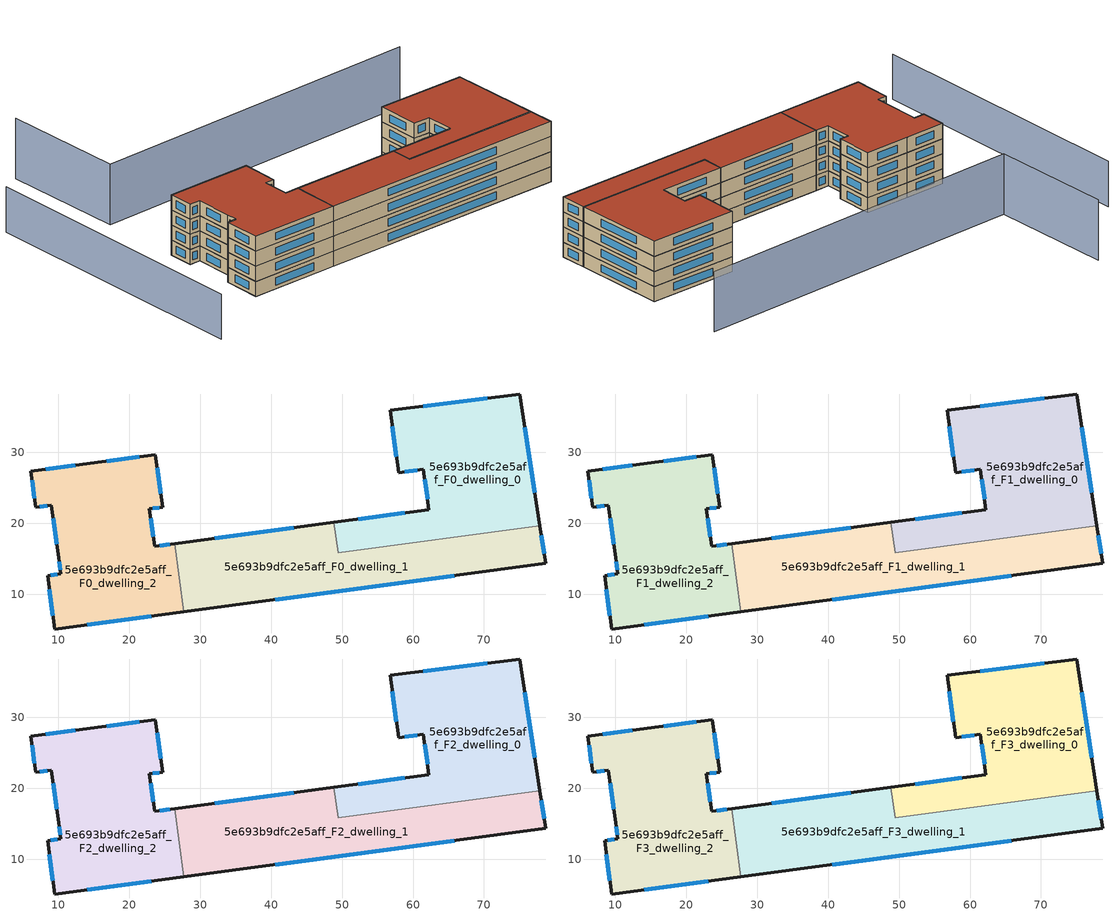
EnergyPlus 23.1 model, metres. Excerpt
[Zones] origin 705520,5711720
5e693b9dfc2e5aff_F0_dwelling_0
 floor ground (EU_floor_Construction): 77.9,19.63 75.07,38.22 56.79,35.92 57.97,27.15 61.48,27.62 62.25,21.92 48.86,20.13 49.43,15.83 z0
 wall outside (EU_wall_Construction): 48.86,20.13 62.25,21.92 61.48,27.62 57.97,27.15 56.79,35.92 75.07,38.22 77.9,19.63 z0:3
 wall to 5e693b9dfc2e5aff_F0_dwelling_1 (EU_wall_Construction): 77.9,19.63 49.43,15.83 48.86,20.13 z0:3
 window (EU_Window_Construction): 60.59,27.5 58.86,27.27 / 57.67,29.37 57.09,33.71 / 61.41,36.51 70.44,37.64 / 75.78,33.52 77.18,24.33 / 52.24,20.58 58.86,21.47 / 62.05,23.36 61.67,26.18 z0.76:2.24
5e693b9dfc2e5aff_F0_dwelling_1
 floor ground (EU_floor_Construction): 78.71,14.34 77.9,19.63 49.43,15.83 48.86,20.13 26.39,17.12 27.67,7.52 z0
 wall outside (EU_wall_Construction): 77.9,19.63 78.71,14.34 27.67,7.52 / 26.39,17.12 48.86,20.13 z0:3
 wall to 5e693b9dfc2e5aff_F0_dwelling_2 (EU_wall_Construction): 27.67,7.52 26.39,17.12 z0:3
 window (EU_Window_Construction): 78.11,18.3 78.5,15.68 / 65.8,12.62 40.58,9.24 / 32.07,17.88 43.18,19.37 z0.76:2.24
5e693b9dfc2e5aff_F0_dwelling_2
 floor ground (EU_floor_Construction): 27.67,7.52 26.39,17.12 23.56,16.74 22.84,22.02 24.68,22.27 23.69,29.68 14.5,28.45 6.11,27.31 6.8,22.25 9.02,22.55 10.03,15.14 10.34,12.85 8.48,12.6 9.48,5.09 z0
 wall outside (EU_wall_Construction): 27.67,7.52 9.48,5.09 8.48,12.6 10.34,12.85 10.03,15.14 9.02,22.55 6.8,22.25 6.11,27.31 14.5,28.45 23.69,29.68 24.68,22.27 22.84,22.02 23.56,16.74 26.39,17.12 z0:3
 window (EU_Window_Construction): 23.07,6.9 14.08,5.7 / 9.23,6.99 8.73,10.7 / 8.95,12.66 9.87,12.79 / 10.26,13.43 10.11,14.56 / 9.78,17.02 9.27,20.68 / 8.46,22.48 7.36,22.33 / 6.63,23.53 6.28,26.03 / 8.23,27.6 12.38,28.17 / 16.83,28.76 21.37,29.37 / 23.94,27.81 24.43,24.15 / 24.22,22.21 23.31,22.08 / 23.02,20.69 23.38,18.07 / 24.28,16.83 25.67,17.02 z0.76:2.24
5e693b9dfc2e5aff_F1_dwelling_0
 floor to 5e693b9dfc2e5aff_F0_dwelling_0 (EU_floor_Construction): 77.9,19.63 75.07,38.22 56.79,35.92 57.97,27.15 61.48,27.62 62.25,21.92 48.86,20.13 49.43,15.83 z3
 wall outside (EU_wall_Construction): 48.86,20.13 62.25,21.92 61.48,27.62 57.97,27.15 56.79,35.92 75.07,38.22 77.9,19.63 z3:6
 wall to 5e693b9dfc2e5aff_F1_dwelling_1 (EU_wall_Construction): 77.9,19.63 49.43,15.83 48.86,20.13 z3:6
 window (EU_Window_Construction): 60.59,27.5 58.86,27.27 / 57.67,29.37 57.09,33.71 / 61.41,36.51 70.44,37.64 / 75.78,33.52 77.18,24.33 / 52.24,20.58 58.86,21.47 / 62.05,23.36 61.67,26.18 z3.76:5.24
5e693b9dfc2e5aff_F1_dwelling_1
 floor to 5e693b9dfc2e5aff_F0_dwelling_1 (EU_floor_Construction): 78.71,14.34 77.9,19.63 49.43,15.83 48.86,20.13 26.39,17.12 27.67,7.52 z3
 wall outside (EU_wall_Construction): 77.9,19.63 78.71,14.34 27.67,7.52 / 26.39,17.12 48.86,20.13 z3:6
 wall to 5e693b9dfc2e5aff_F1_dwelling_2 (EU_wall_Construction): 27.67,7.52 26.39,17.12 z3:6
 window (EU_Window_Construction): 78.11,18.3 78.5,15.68 / 65.8,12.62 40.58,9.24 / 32.07,17.88 43.18,19.37 z3.76:5.24
5e693b9dfc2e5aff_F1_dwelling_2
 floor to 5e693b9dfc2e5aff_F0_dwelling_2 (EU_floor_Construction): 27.67,7.52 26.39,17.12 23.56,16.74 22.84,22.02 24.68,22.27 23.69,29.68 14.5,28.45 6.11,27.31 6.8,22.25 9.02,22.55 10.03,15.14 10.34,12.85 8.48,12.6 9.48,5.09 z3
 wall outside (EU_wall_Construction): 27.67,7.52 9.48,5.09 8.48,12.6 10.34,12.85 10.03,15.14 9.02,22.55 6.8,22.25 6.11,27.31 14.5,28.45 23.69,29.68 24.68,22.27 22.84,22.02 23.56,16.74 26.39,17.12 z3:6
 window (EU_Window_Construction): 23.07,6.9 14.08,5.7 / 9.23,6.99 8.73,10.7 / 8.95,12.66 9.87,12.79 / 10.26,13.43 10.11,14.56 / 9.78,17.02 9.27,20.68 / 8.46,22.48 7.36,22.33 / 6.63,23.53 6.28,26.03 / 8.23,27.6 12.38,28.17 / 16.83,28.76 21.37,29.37 / 23.94,27.81 24.43,24.15 / 24.22,22.21 23.31,22.08 / 23.02,20.69 23.38,18.07 / 24.28,16.83 25.67,17.02 z3.76:5.24
5e693b9dfc2e5aff_F2_dwelling_0
 floor to 5e693b9dfc2e5aff_F1_dwelling_0 (EU_floor_Construction): 77.9,19.63 75.07,38.22 56.79,35.92 57.97,27.15 61.48,27.62 62.25,21.92 48.86,20.13 49.43,15.83 z6
 wall outside (EU_wall_Construction): 48.86,20.13 62.25,21.92 61.48,27.62 57.97,27.15 56.79,35.92 75.07,38.22 77.9,19.63 z6:9
 wall to 5e693b9dfc2e5aff_F2_dwelling_1 (EU_wall_Construction): 77.9,19.63 49.43,15.83 48.86,20.13 z6:9
 window (EU_Window_Construction): 60.59,27.5 58.86,27.27 / 57.67,29.37 57.09,33.71 / 61.41,36.51 70.44,37.64 / 75.78,33.52 77.18,24.33 / 52.24,20.58 58.86,21.47 / 62.05,23.36 61.67,26.18 z6.76:8.24
5e693b9dfc2e5aff_F2_dwelling_1
 floor to 5e693b9dfc2e5aff_F1_dwelling_1 (EU_floor_Construction): 78.71,14.34 77.9,19.63 49.43,15.83 48.86,20.13 26.39,17.12 27.67,7.52 z6
 wall outside (EU_wall_Construction): 77.9,19.63 78.71,14.34 27.67,7.52 / 26.39,17.12 48.86,20.13 z6:9
 wall to 5e693b9dfc2e5aff_F2_dwelling_2 (EU_wall_Construction): 27.67,7.52 26.39,17.12 z6:9
 window (EU_Window_Construction): 78.11,18.3 78.5,15.68 / 65.8,12.62 40.58,9.24 / 32.07,17.88 43.18,19.37 z6.76:8.24
5e693b9dfc2e5aff_F2_dwelling_2
 floor to 5e693b9dfc2e5aff_F1_dwelling_2 (EU_floor_Construction): 27.67,7.52 26.39,17.12 23.56,16.74 22.84,22.02 24.68,22.27 23.69,29.68 14.5,28.45 6.11,27.31 6.8,22.25 9.02,22.55 10.03,15.14 10.34,12.85 8.48,12.6 9.48,5.09 z6
 wall outside (EU_wall_Construction): 27.67,7.52 9.48,5.09 8.48,12.6 10.34,12.85 10.03,15.14 9.02,22.55 6.8,22.25 6.11,27.31 14.5,28.45 23.69,29.68 24.68,22.27 22.84,22.02 23.56,16.74 26.39,17.12 z6:9
 window (EU_Window_Construction): 23.07,6.9 14.08,5.7 / 9.23,6.99 8.73,10.7 / 8.95,12.66 9.87,12.79 / 10.26,13.43 10.11,14.56 / 9.78,17.02 9.27,20.68 / 8.46,22.48 7.36,22.33 / 6.63,23.53 6.28,26.03 / 8.23,27.6 12.38,28.17 / 16.83,28.76 21.37,29.37 / 23.94,27.81 24.43,24.15 / 24.22,22.21 23.31,22.08 / 23.02,20.69 23.38,18.07 / 24.28,16.83 25.67,17.02 z6.76:8.24
5e693b9dfc2e5aff_F3_dwelling_0
 floor to 5e693b9dfc2e5aff_F2_dwelling_0 (EU_floor_Construction): 77.9,19.63 75.07,38.22 56.79,35.92 57.97,27.15 61.48,27.62 62.25,21.92 48.86,20.13 49.43,15.83 z9
 wall outside (EU_wall_Construction): 48.86,20.13 62.25,21.92 61.48,27.62 57.97,27.15 56.79,35.92 75.07,38.22 77.9,19.63 z9:12
 wall to 5e693b9dfc2e5aff_F3_dwelling_1 (EU_wall_Construction): 77.9,19.63 49.43,15.83 48.86,20.13 z9:12
 window (EU_Window_Construction): 60.59,27.5 58.86,27.27 / 57.67,29.37 57.09,33.71 / 61.41,36.51 70.44,37.64 / 75.78,33.52 77.18,24.33 / 52.24,20.58 58.86,21.47 / 62.05,23.36 61.67,26.18 z9.76:11.24
 roof outside (EU_roof_Construction): 75.07,38.22 77.9,19.63 49.43,15.83 48.86,20.13 62.25,21.92 61.48,27.62 57.97,27.15 56.79,35.92 z12
5e693b9dfc2e5aff_F3_dwelling_1
 floor to 5e693b9dfc2e5aff_F2_dwelling_1 (EU_floor_Construction): 78.71,14.34 77.9,19.63 49.43,15.83 48.86,20.13 26.39,17.12 27.67,7.52 z9
 wall outside (EU_wall_Construction): 77.9,19.63 78.71,14.34 27.67,7.52 / 26.39,17.12 48.86,20.13 z9:12
 wall to 5e693b9dfc2e5aff_F3_dwelling_2 (EU_wall_Construction): 27.67,7.52 26.39,17.12 z9:12
 window (EU_Window_Construction): 78.11,18.3 78.5,15.68 / 65.8,12.62 40.58,9.24 / 32.07,17.88 43.18,19.37 z9.76:11.24
 roof outside (EU_roof_Construction): 77.9,19.63 78.71,14.34 27.67,7.52 26.39,17.12 48.86,20.13 49.43,15.83 z12
5e693b9dfc2e5aff_F3_dwelling_2
 floor to 5e693b9dfc2e5aff_F2_dwelling_2 (EU_floor_Construction): 27.67,7.52 26.39,17.12 23.56,16.74 22.84,22.02 24.68,22.27 23.69,29.68 14.5,28.45 6.11,27.31 6.8,22.25 9.02,22.55 10.03,15.14 10.34,12.85 8.48,12.6 9.48,5.09 z9
 wall outside (EU_wall_Construction): 27.67,7.52 9.48,5.09 8.48,12.6 10.34,12.85 10.03,15.14 9.02,22.55 6.8,22.25 6.11,27.31 14.5,28.45 23.69,29.68 24.68,22.27 22.84,22.02 23.56,16.74 26.39,17.12 z9:12
 window (EU_Window_Construction): 23.07,6.9 14.08,5.7 / 9.23,6.99 8.73,10.7 / 8.95,12.66 9.87,12.79 / 10.26,13.43 10.11,14.56 / 9.78,17.02 9.27,20.68 / 8.46,22.48 7.36,22.33 / 6.63,23.53 6.28,26.03 / 8.23,27.6 12.38,28.17 / 16.83,28.76 21.37,29.37 / 23.94,27.81 24.43,24.15 / 24.22,22.21 23.31,22.08 / 23.02,20.69 23.38,18.07 / 24.28,16.83 25.67,17.02 z9.76:11.24
 roof outside (EU_roof_Construction): 23.69,29.68 24.68,22.27 22.84,22.02 23.56,16.74 26.39,17.12 27.67,7.52 9.48,5.09 8.48,12.6 10.34,12.85 10.03,15.14 9.02,22.55 6.8,22.25 6.11,27.31 14.5,28.45 z12
shading: 72.78,54.17 3.79,43.4 / 3.79,43.4 -0.07,68.12 z0:12; -13.35,51.23 -5.11,-5.74 z0:9
[Building]
EU S2 Campaign: North Axis=0; Terrain=City; Solar Distribution=FullExterior
[Site:Location]
London: Latitude=51.5; Longitude=-0.5; Time Zone=0; Elevation=25
[SizingPeriod:WeatherFileDays]
AnnualSizingPeriod: Begin Month=1; Begin Day of Month=1; End Month=12; End Day of Month=31; Day of Week for Start Day=Monday; Use Weather File Daylight Saving Period=No; Use Weather File Rain and Snow Indicators=No
[MATERIAL]
EU_InternalMass_Material: Roughness=MediumRough; Thickness=0.1; Conductivity=1; Density=1800; Specific Heat=900; Thermal Absorptance=0.9; Solar Absorptance=0.7; Visible Absorptance=0.7
[MATERIAL:NOMASS] Roughness=MediumRough; Thermal Absorptance=0.9; Solar Absorptance=0.7; Visible Absorptance=0.7
Name | Thermal Resistance
EU_wall_NoMass | 0.655885
EU_roof_NoMass | 2.70553
EU_floor_NoMass | 2.16442
[WINDOWMATERIAL:SIMPLEGLAZINGSYSTEM]
EU_Window_SimpleGlazing: UFactor=2.91071; Solar Heat Gain Coefficient=0.76; Visible Transmittance=0.76
[CONSTRUCTION]
EU_wall_Construction: EU_wall_NoMass
EU_roof_Construction: EU_roof_NoMass
EU_floor_Construction: EU_floor_NoMass
EU_InternalMass_Construction: EU_InternalMass_Material
EU_Window_Construction: EU_Window_SimpleGlazing
[ZONE] Type=1; Multiplier=1; Ceiling Height=autocalculate; Floor Area=autocalculate; Part of Total Floor Area=Yes
Name | Volume
5e693b9dfc2e5aff_F0_dwelling_0; 5e693b9dfc2e5aff_F1_dwelling_0; 5e693b9dfc2e5aff_F2_dwelling_0; 5e693b9dfc2e5aff_F3_dwelling_0; 5e693b9dfc2e5aff_F0_dwelling_2; 5e693b9dfc2e5aff_F1_dwelling_2; 5e693b9dfc2e5aff_F2_dwelling_2; 5e693b9dfc2e5aff_F3_dwelling_2 | 1121.01
5e693b9dfc2e5aff_F0_dwelling_1; 5e693b9dfc2e5aff_F1_dwelling_1; 5e693b9dfc2e5aff_F2_dwelling_1; 5e693b9dfc2e5aff_F3_dwelling_1 | 1121.04
[INTERNALMASS] Construction=EU_InternalMass_Construction
Name | Zone or ZoneList | Surface Area
5e693b9dfc2e5aff_F0_dwelling_0_EU_InternalMass | 5e693b9dfc2e5aff_F0_dwelling_0 | 373.665
5e693b9dfc2e5aff_F0_dwelling_1_EU_InternalMass | 5e693b9dfc2e5aff_F0_dwelling_1 | 373.679
5e693b9dfc2e5aff_F0_dwelling_2_EU_InternalMass | 5e693b9dfc2e5aff_F0_dwelling_2 | 373.669
5e693b9dfc2e5aff_F1_dwelling_0_EU_InternalMass | 5e693b9dfc2e5aff_F1_dwelling_0 | 373.665
5e693b9dfc2e5aff_F1_dwelling_1_EU_InternalMass | 5e693b9dfc2e5aff_F1_dwelling_1 | 373.679
5e693b9dfc2e5aff_F1_dwelling_2_EU_InternalMass | 5e693b9dfc2e5aff_F1_dwelling_2 | 373.669
5e693b9dfc2e5aff_F2_dwelling_0_EU_InternalMass | 5e693b9dfc2e5aff_F2_dwelling_0 | 373.665
5e693b9dfc2e5aff_F2_dwelling_1_EU_InternalMass | 5e693b9dfc2e5aff_F2_dwelling_1 | 373.679
5e693b9dfc2e5aff_F2_dwelling_2_EU_InternalMass | 5e693b9dfc2e5aff_F2_dwelling_2 | 373.669
5e693b9dfc2e5aff_F3_dwelling_0_EU_InternalMass | 5e693b9dfc2e5aff_F3_dwelling_0 | 373.665
5e693b9dfc2e5aff_F3_dwelling_1_EU_InternalMass | 5e693b9dfc2e5aff_F3_dwelling_1 | 373.679
5e693b9dfc2e5aff_F3_dwelling_2_EU_InternalMass | 5e693b9dfc2e5aff_F3_dwelling_2 | 373.669
[OTHEREQUIPMENT] Fuel Type=Electricity; Design Level Calculation Method=Watts/Area; Power per Zone Floor Area=1; Fraction Latent=0; Fraction Radiant=0; Fraction Lost=0; Carbon Dioxide Generation Rate=0; EndUse Subcategory=EU_Step8_InternalGains
Name | Zone or ZoneList or Space or SpaceList | Schedule
EU_Step8_InternalGain_5e693b9dfc2e5aff_F0_dwelling_0_f000 | 5e693b9dfc2e5aff_F0_dwelling_0 | EU_Step8_GainSchedule_5e693b9dfc2e5aff_F0_dwelling_0_f000
EU_Step8_InternalGain_5e693b9dfc2e5aff_F0_dwelling_1_f000 | 5e693b9dfc2e5aff_F0_dwelling_1 | EU_Step8_GainSchedule_5e693b9dfc2e5aff_F0_dwelling_1_f000
EU_Step8_InternalGain_5e693b9dfc2e5aff_F0_dwelling_2_f000 | 5e693b9dfc2e5aff_F0_dwelling_2 | EU_Step8_GainSchedule_5e693b9dfc2e5aff_F0_dwelling_2_f000
EU_Step8_InternalGain_5e693b9dfc2e5aff_F1_dwelling_0_f000 | 5e693b9dfc2e5aff_F1_dwelling_0 | EU_Step8_GainSchedule_5e693b9dfc2e5aff_F1_dwelling_0_f000
EU_Step8_InternalGain_5e693b9dfc2e5aff_F1_dwelling_1_f000 | 5e693b9dfc2e5aff_F1_dwelling_1 | EU_Step8_GainSchedule_5e693b9dfc2e5aff_F1_dwelling_1_f000
EU_Step8_InternalGain_5e693b9dfc2e5aff_F1_dwelling_2_f000 | 5e693b9dfc2e5aff_F1_dwelling_2 | EU_Step8_GainSchedule_5e693b9dfc2e5aff_F1_dwelling_2_f000
EU_Step8_InternalGain_5e693b9dfc2e5aff_F2_dwelling_0_f000 | 5e693b9dfc2e5aff_F2_dwelling_0 | EU_Step8_GainSchedule_5e693b9dfc2e5aff_F2_dwelling_0_f000
EU_Step8_InternalGain_5e693b9dfc2e5aff_F2_dwelling_1_f000 | 5e693b9dfc2e5aff_F2_dwelling_1 | EU_Step8_GainSchedule_5e693b9dfc2e5aff_F2_dwelling_1_f000
EU_Step8_InternalGain_5e693b9dfc2e5aff_F2_dwelling_2_f000 | 5e693b9dfc2e5aff_F2_dwelling_2 | EU_Step8_GainSchedule_5e693b9dfc2e5aff_F2_dwelling_2_f000
EU_Step8_InternalGain_5e693b9dfc2e5aff_F3_dwelling_0_f000 | 5e693b9dfc2e5aff_F3_dwelling_0 | EU_Step8_GainSchedule_5e693b9dfc2e5aff_F3_dwelling_0_f000
EU_Step8_InternalGain_5e693b9dfc2e5aff_F3_dwelling_1_f000 | 5e693b9dfc2e5aff_F3_dwelling_1 | EU_Step8_GainSchedule_5e693b9dfc2e5aff_F3_dwelling_1_f000
EU_Step8_InternalGain_5e693b9dfc2e5aff_F3_dwelling_2_f000 | 5e693b9dfc2e5aff_F3_dwelling_2 | EU_Step8_GainSchedule_5e693b9dfc2e5aff_F3_dwelling_2_f000
[ZONEVENTILATION:DESIGNFLOWRATE] Schedule=EU_AlwaysOn; Design Flow Rate Calculation Method=AirChanges/Hour; Air Changes per Hour=0.462017; Ventilation Type=Natural; Fan Pressure Rise=0; Fan Total Efficiency=1; Constant Term Coefficient=1; Temperature Term Coefficient=0; Velocity Term Coefficient=0; Velocity Squared Term Coefficient=0; Minimum Indoor Temperature=-100; Maximum Indoor Temperature=100; Delta Temperature=-100; Minimum Outdoor Temperature=-100; Maximum Outdoor Temperature=100; Maximum Wind Speed=40
Name | Zone or ZoneList or Space or SpaceList
EU_ConstantAir_5e693b9dfc2e5aff_F0_dwelling_0 | 5e693b9dfc2e5aff_F0_dwelling_0
EU_ConstantAir_5e693b9dfc2e5aff_F0_dwelling_1 | 5e693b9dfc2e5aff_F0_dwelling_1
EU_ConstantAir_5e693b9dfc2e5aff_F0_dwelling_2 | 5e693b9dfc2e5aff_F0_dwelling_2
EU_ConstantAir_5e693b9dfc2e5aff_F1_dwelling_0 | 5e693b9dfc2e5aff_F1_dwelling_0
EU_ConstantAir_5e693b9dfc2e5aff_F1_dwelling_1 | 5e693b9dfc2e5aff_F1_dwelling_1
EU_ConstantAir_5e693b9dfc2e5aff_F1_dwelling_2 | 5e693b9dfc2e5aff_F1_dwelling_2
EU_ConstantAir_5e693b9dfc2e5aff_F2_dwelling_0 | 5e693b9dfc2e5aff_F2_dwelling_0
EU_ConstantAir_5e693b9dfc2e5aff_F2_dwelling_1 | 5e693b9dfc2e5aff_F2_dwelling_1
EU_ConstantAir_5e693b9dfc2e5aff_F2_dwelling_2 | 5e693b9dfc2e5aff_F2_dwelling_2
EU_ConstantAir_5e693b9dfc2e5aff_F3_dwelling_0 | 5e693b9dfc2e5aff_F3_dwelling_0
EU_ConstantAir_5e693b9dfc2e5aff_F3_dwelling_1 | 5e693b9dfc2e5aff_F3_dwelling_1
EU_ConstantAir_5e693b9dfc2e5aff_F3_dwelling_2 | 5e693b9dfc2e5aff_F3_dwelling_2
[HVACTEMPLATE:THERMOSTAT] Constant Heating Setpoint=20; Constant Cooling Setpoint=50
EU_HeatOnly_5e693b9dfc2e5aff_F0_dwelling_0; EU_HeatOnly_5e693b9dfc2e5aff_F0_dwelling_1; EU_HeatOnly_5e693b9dfc2e5aff_F0_dwelling_2; EU_HeatOnly_5e693b9dfc2e5aff_F1_dwelling_0; EU_HeatOnly_5e693b9dfc2e5aff_F1_dwelling_1; EU_HeatOnly_5e693b9dfc2e5aff_F1_dwelling_2; EU_HeatOnly_5e693b9dfc2e5aff_F2_dwelling_0; EU_HeatOnly_5e693b9dfc2e5aff_F2_dwelling_1; EU_HeatOnly_5e693b9dfc2e5aff_F2_dwelling_2; EU_HeatOnly_5e693b9dfc2e5aff_F3_dwelling_0; EU_HeatOnly_5e693b9dfc2e5aff_F3_dwelling_1; EU_HeatOnly_5e693b9dfc2e5aff_F3_dwelling_2
[HVACTEMPLATE:ZONE:IDEALLOADSAIRSYSTEM] System Availability Schedule=EU_AlwaysOn; Maximum Heating Supply Air Temperature=50; Minimum Cooling Supply Air Temperature=13; Maximum Heating Supply Air Humidity Ratio=0.0156; Minimum Cooling Supply Air Humidity Ratio=0.0077; Heating Limit=NoLimit; Cooling Limit=NoLimit; Heating Availability Schedule=EU_AlwaysOn; Cooling Availability Schedule=EU_CoolingOff; Dehumidification Control Type=ConstantSensibleHeatRatio; Cooling Sensible Heat Ratio=0.7; Dehumidification Setpoint=60; Humidification Control Type=None; Humidification Setpoint=30; Outdoor Air Method=None; Outdoor Air Flow Rate per Person=0.00944; Outdoor Air Flow Rate per Zone Floor Area=0; Outdoor Air Flow Rate per Zone=0; Demand Controlled Ventilation Type=None; Outdoor Air Economizer Type=NoEconomizer; Heat Recovery Type=None; Sensible Heat Recovery Effectiveness=0.7; Latent Heat Recovery Effectiveness=0.65
Name | Template Thermostat
5e693b9dfc2e5aff_F0_dwelling_0 | EU_HeatOnly_5e693b9dfc2e5aff_F0_dwelling_0
5e693b9dfc2e5aff_F0_dwelling_1 | EU_HeatOnly_5e693b9dfc2e5aff_F0_dwelling_1
5e693b9dfc2e5aff_F0_dwelling_2 | EU_HeatOnly_5e693b9dfc2e5aff_F0_dwelling_2
5e693b9dfc2e5aff_F1_dwelling_0 | EU_HeatOnly_5e693b9dfc2e5aff_F1_dwelling_0
5e693b9dfc2e5aff_F1_dwelling_1 | EU_HeatOnly_5e693b9dfc2e5aff_F1_dwelling_1
5e693b9dfc2e5aff_F1_dwelling_2 | EU_HeatOnly_5e693b9dfc2e5aff_F1_dwelling_2
5e693b9dfc2e5aff_F2_dwelling_0 | EU_HeatOnly_5e693b9dfc2e5aff_F2_dwelling_0
5e693b9dfc2e5aff_F2_dwelling_1 | EU_HeatOnly_5e693b9dfc2e5aff_F2_dwelling_1
5e693b9dfc2e5aff_F2_dwelling_2 | EU_HeatOnly_5e693b9dfc2e5aff_F2_dwelling_2
5e693b9dfc2e5aff_F3_dwelling_0 | EU_HeatOnly_5e693b9dfc2e5aff_F3_dwelling_0
5e693b9dfc2e5aff_F3_dwelling_1 | EU_HeatOnly_5e693b9dfc2e5aff_F3_dwelling_1
5e693b9dfc2e5aff_F3_dwelling_2 | EU_HeatOnly_5e693b9dfc2e5aff_F3_dwelling_2
[SIZING:ZONE] Zone Cooling Design Supply Air Temperature Input Method=SupplyAirTemperature; Zone Cooling Design Supply Air Temperature=13; Zone Heating Design Supply Air Temperature Input Method=SupplyAirTemperature; Zone Heating Design Supply Air Temperature=50; Zone Cooling Design Supply Air Humidity Ratio=0.008; Zone Heating Design Supply Air Humidity Ratio=0.008; Cooling Design Air Flow Method=DesignDay; Cooling Design Air Flow Rate=0; Cooling Minimum Air Flow per Zone Floor Area=0.000762; Cooling Minimum Air Flow=0; Cooling Minimum Air Flow Fraction=0.2; Heating Design Air Flow Method=DesignDay; Heating Design Air Flow Rate=0; Heating Maximum Air Flow per Zone Floor Area=0.002032; Heating Maximum Air Flow=0.141576; Heating Maximum Air Flow Fraction=0.3; Account for Dedicated Outdoor Air System=No; Dedicated Outdoor Air System Control Strategy=NeutralSupplyAir; Dedicated Outdoor Air Low Setpoint Temperature for Design=autosize; Dedicated Outdoor Air High Setpoint Temperature for Design=autosize; Zone Load Sizing Method=Sensible Load Only No Latent Load; Zone Latent Cooling Design Supply Air Humidity Ratio Input Method=HumidityRatioDifference; Zone Cooling Design Supply Air Humidity Ratio Difference=0.005; Zone Latent Heating Design Supply Air Humidity Ratio Input Method=HumidityRatioDifference; Zone Humidification Design Supply Air Humidity Ratio Difference=0.005
5e693b9dfc2e5aff_F0_dwelling_0; 5e693b9dfc2e5aff_F0_dwelling_1; 5e693b9dfc2e5aff_F0_dwelling_2; 5e693b9dfc2e5aff_F1_dwelling_0; 5e693b9dfc2e5aff_F1_dwelling_1; 5e693b9dfc2e5aff_F1_dwelling_2; 5e693b9dfc2e5aff_F2_dwelling_0; 5e693b9dfc2e5aff_F2_dwelling_1; 5e693b9dfc2e5aff_F2_dwelling_2; 5e693b9dfc2e5aff_F3_dwelling_0; 5e693b9dfc2e5aff_F3_dwelling_1; 5e693b9dfc2e5aff_F3_dwelling_2
[SCHEDULE:CONSTANT]
Name | Hourly Value
EU_AlwaysOn | 1
EU_CoolingOff | 0
[SCHEDULE:FILE] Column Number=1; Rows to Skip at Top=0; Number of Hours of Data=8760; Column Separator=Comma; Interpolate to Timestep=No; Minutes per Item=60; Adjust Schedule for Daylight Savings=Yes
Name | File
EU_Step8_GainSchedule_5e693b9dfc2e5aff_F0_dwelling_0_f000 | ../../schedules/5e693b9dfc2e5aff/5e693b9dfc2e5aff_F0_dwelling_0_f000_gain.csv
EU_Step8_GainSchedule_5e693b9dfc2e5aff_F0_dwelling_1_f000 | ../../schedules/5e693b9dfc2e5aff/5e693b9dfc2e5aff_F0_dwelling_1_f000_gain.csv
EU_Step8_GainSchedule_5e693b9dfc2e5aff_F0_dwelling_2_f000 | ../../schedules/5e693b9dfc2e5aff/5e693b9dfc2e5aff_F0_dwelling_2_f000_gain.csv
EU_Step8_GainSchedule_5e693b9dfc2e5aff_F1_dwelling_0_f000 | ../../schedules/5e693b9dfc2e5aff/5e693b9dfc2e5aff_F1_dwelling_0_f000_gain.csv
EU_Step8_GainSchedule_5e693b9dfc2e5aff_F1_dwelling_1_f000 | ../../schedules/5e693b9dfc2e5aff/5e693b9dfc2e5aff_F1_dwelling_1_f000_gain.csv
EU_Step8_GainSchedule_5e693b9dfc2e5aff_F1_dwelling_2_f000 | ../../schedules/5e693b9dfc2e5aff/5e693b9dfc2e5aff_F1_dwelling_2_f000_gain.csv
EU_Step8_GainSchedule_5e693b9dfc2e5aff_F2_dwelling_0_f000 | ../../schedules/5e693b9dfc2e5aff/5e693b9dfc2e5aff_F2_dwelling_0_f000_gain.csv
EU_Step8_GainSchedule_5e693b9dfc2e5aff_F2_dwelling_1_f000 | ../../schedules/5e693b9dfc2e5aff/5e693b9dfc2e5aff_F2_dwelling_1_f000_gain.csv
EU_Step8_GainSchedule_5e693b9dfc2e5aff_F2_dwelling_2_f000 | ../../schedules/5e693b9dfc2e5aff/5e693b9dfc2e5aff_F2_dwelling_2_f000_gain.csv
EU_Step8_GainSchedule_5e693b9dfc2e5aff_F3_dwelling_0_f000 | ../../schedules/5e693b9dfc2e5aff/5e693b9dfc2e5aff_F3_dwelling_0_f000_gain.csv
EU_Step8_GainSchedule_5e693b9dfc2e5aff_F3_dwelling_1_f000 | ../../schedules/5e693b9dfc2e5aff/5e693b9dfc2e5aff_F3_dwelling_1_f000_gain.csv
EU_Step8_GainSchedule_5e693b9dfc2e5aff_F3_dwelling_2_f000 | ../../schedules/5e693b9dfc2e5aff/5e693b9dfc2e5aff_F3_dwelling_2_f000_gain.csv
